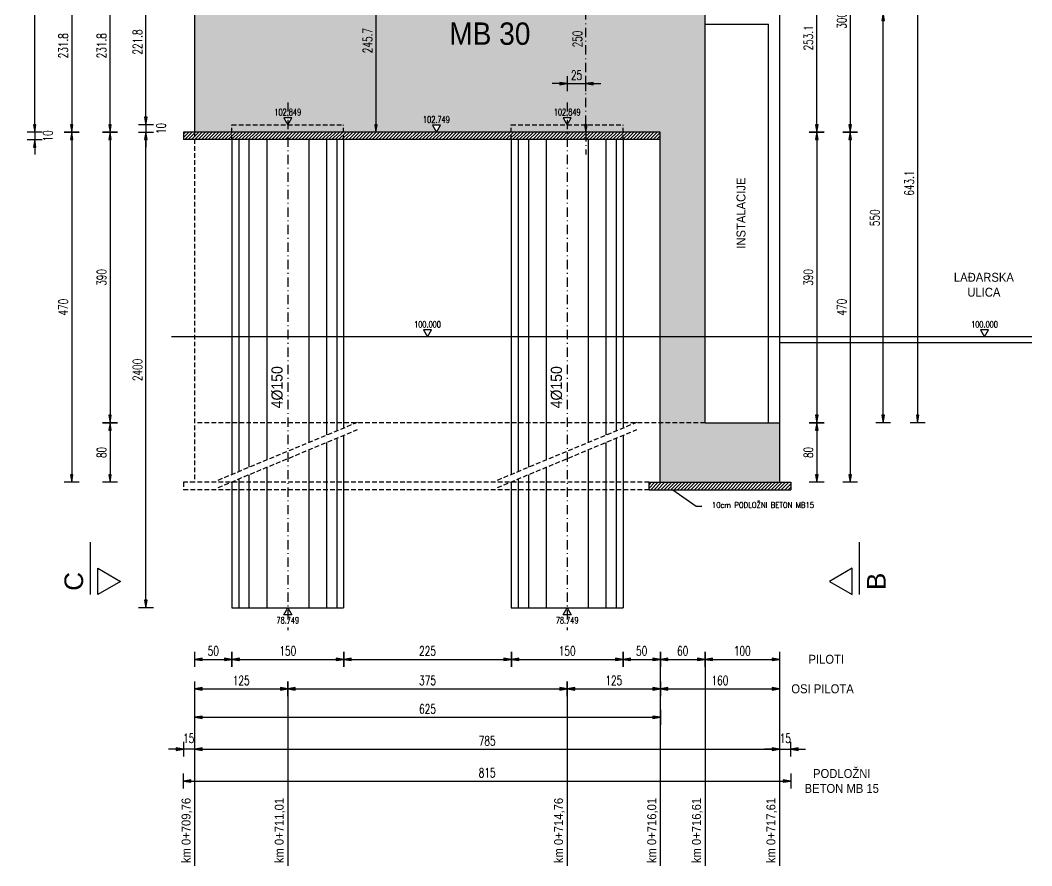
# Model space of a CAD drawing. Extents: x 4294 to 9958, y 64482 to 68154.
# Drawn here: x 6588 to 7946, y 66042 to 67177 of the extents above; entities that cross this region are included whole.
import ezdxf
from ezdxf.enums import TextEntityAlignment as Align

# ---------------------------------------------------------------- set-up
doc = ezdxf.new("R2010")
doc.units = 0
doc.header["$LTSCALE"] = 50
doc.header["$PDMODE"] = 34
doc.header["$PDSIZE"] = 5
for name, pattern in [('CENTER', [0.47, 0.25, -0.1, 0.02, -0.1]), ('HIDDEN', [9.525, 6.35, -3.175]), ('HIDDEN2', [0.1875, 0.125, -0.0625])]:
    doc.linetypes.add(name, pattern=pattern)
doc.layers.get('DEFPOINTS').update_dxf_attribs({"linetype": 'CONTINUOUS'})
for name, color, linetype in [('BETON', 7, 'CONTINUOUS'), ('BETON tan', 40, 'CONTINUOUS'), ('BETON TANKO', 40, 'CONTINUOUS'), ('KOTE', 4, 'CONTINUOUS'), ('NEVIDLJIVO', 9, 'HIDDEN2'), ('OSI', 2, 'CENTER'), ('POM', 9, 'CONTINUOUS'), ('TANKO', 8, 'CONTINUOUS'), ('TEKST', 7, 'CONTINUOUS')]:
    doc.layers.add(name, color=color, linetype=linetype)
doc.styles.add('KOTE', font='romans.shx', dxfattribs={"width": 0.7})
doc.styles.add('NASLOV', font='ARIAL.TTF')
doc.styles.get("Standard").update_dxf_attribs({"font": 'romans.shx', "width": 0.9})
doc.dimstyles.new('M50', dxfattribs={"dimscale": 100, "dimtxt": 0.125, "dimasz": 0.1, "dimexe": 0.4, "dimexo": 2, "dimgap": 0.05, "dimtad": 1, "dimdec": 1, "dimrnd": 0.01, "dimdsep": 46, "dimtxsty": 'KOTE', "dimblk1": 'S', "dimblk2": 'S', "dimsah": 1, "dimcen": 0.4, "dimdle": 0.4, "dimse1": 1, "dimse2": 1, "dimclrd": 8, "dimclre": 251, "dimclrt": 4, "dimadec": 0, "dimazin": 0, "dimtfac": 1, "dimtdec": 1, "dimtmove": 2, "dimatfit": 3, "dimldrblk": 'S', "dimfxl": 0, "dimtvp": 1, "dimtolj": 1, "dimtzin": 4, "dimarcsym": 0})
pattern_1 = [(45, (-186.4158, 100.6452), (-2.24506403, 2.24506403), [])]

# ---------------------------------------------------------------- blocks, each defined once
blk = doc.blocks.new('S')
at = {"layer": 'KOTE', "color": 9}
blk.add_line((0, 1), (0, -1), dxfattribs=at)
blk.add_lwpolyline([(-1, 0.17), (-1, -0.17), (0, 0)], close=True, dxfattribs=at)
at = {"layer": 'KOTE', "color": 9, "linetype": 'ByBlock'}
blk.add_solid([(-1, 0.17), (-1, -0.17), (0, 0)], dxfattribs=at)
blk = doc.blocks.new('*D233')
at = {"layer": 'DEFPOINTS', "color": 0}
for p in [(7447.6, 67027.1), (7607.6, 66557.1), (7702.3, 66557.1)]:
    blk.add_point(p, dxfattribs=at)
at = {"layer": 'POM', "color": 8, "lineweight": -2}
blk.add_line((7702.3, 67017.1), (7702.3, 66567.1), dxfattribs=at)
at = {"layer": 'POM', "color": 8, "lineweight": -2, "xscale": 10, "yscale": 10, "zscale": 10}
for p, rotation in [((7702.3, 67027.1), 90), ((7702.3, 66557.1), 270)]:
    blk.add_blockref('S', p, dxfattribs=dict(at, rotation=rotation))
at = {"layer": 'POM', "color": 4, "insert": (7691.1, 66792.1), "char_height": 12.5, "attachment_point": 5, "rotation": 90, "style": 'KOTE'}
blk.add_mtext('\\A1;470', dxfattribs=at)
blk = doc.blocks.new('*D234')
at = {"layer": 'DEFPOINTS', "color": 0}
for p in [(7607.6, 66637.1), (7607.6, 66557.1), (7657.5, 66557.1)]:
    blk.add_point(p, dxfattribs=at)
at = {"layer": 'POM', "color": 8, "lineweight": -2}
blk.add_line((7657.5, 66627.1), (7657.5, 66567.1), dxfattribs=at)
at = {"layer": 'POM', "color": 8, "lineweight": -2, "xscale": 10, "yscale": 10, "zscale": 10}
for p, rotation in [((7657.5, 66637.1), 90), ((7657.5, 66557.1), 270)]:
    blk.add_blockref('S', p, dxfattribs=dict(at, rotation=rotation))
at = {"layer": 'POM', "color": 4, "insert": (7646.2, 66597.1), "char_height": 12.5, "attachment_point": 5, "rotation": 90, "style": 'KOTE'}
blk.add_mtext('\\A1;80', dxfattribs=at)
blk = doc.blocks.new('*D235')
at = {"layer": 'DEFPOINTS', "color": 0}
for p in [(7447.6, 67027.1), (7607.6, 66637.1), (7657.5, 66637.1)]:
    blk.add_point(p, dxfattribs=at)
at = {"layer": 'POM', "color": 8, "lineweight": -2}
blk.add_line((7657.5, 67017.1), (7657.5, 66647.1), dxfattribs=at)
at = {"layer": 'POM', "color": 8, "lineweight": -2, "xscale": 10, "yscale": 10, "zscale": 10}
for p, rotation in [((7657.5, 67027.1), 90), ((7657.5, 66637.1), 270)]:
    blk.add_blockref('S', p, dxfattribs=dict(at, rotation=rotation))
at = {"layer": 'POM', "color": 4, "insert": (7646.2, 66832.1), "char_height": 12.5, "attachment_point": 5, "rotation": 90, "style": 'KOTE'}
blk.add_mtext('\\A1;390', dxfattribs=at)
blk = doc.blocks.new('*D236')
at = {"layer": 'DEFPOINTS', "color": 0}
for p in [(6822.6, 66557.1), (7607.6, 66557.1), (7607.6, 66198.8)]:
    blk.add_point(p, dxfattribs=at)
at = {"layer": 'POM', "color": 8, "lineweight": -2}
blk.add_line((6832.6, 66198.8), (7597.6, 66198.8), dxfattribs=at)
at = {"layer": 'POM', "color": 8, "lineweight": -2, "xscale": 10, "yscale": 10, "zscale": 10, "rotation": 180}
blk.add_blockref('S', (6822.6, 66198.8), dxfattribs=at)
at = {"layer": 'POM', "color": 8, "lineweight": -2, "xscale": 10, "yscale": 10, "zscale": 10}
blk.add_blockref('S', (7607.6, 66198.8), dxfattribs=at)
at = {"layer": 'POM', "color": 4, "insert": (7215.1, 66210.1), "char_height": 12.5, "attachment_point": 5, "style": 'KOTE'}
blk.add_mtext('\\A1;785', dxfattribs=at)
blk = doc.blocks.new('*D237')
at = {"layer": 'DEFPOINTS', "color": 0}
for p in [(6822.6, 66557.1), (7447.6, 66557.1), (7447.6, 66241.6)]:
    blk.add_point(p, dxfattribs=at)
at = {"layer": 'POM', "color": 8, "lineweight": -2}
blk.add_line((6832.6, 66241.6), (7437.6, 66241.6), dxfattribs=at)
at = {"layer": 'POM', "color": 8, "lineweight": -2, "xscale": 10, "yscale": 10, "zscale": 10, "rotation": 180}
blk.add_blockref('S', (6822.6, 66241.6), dxfattribs=at)
at = {"layer": 'POM', "color": 8, "lineweight": -2, "xscale": 10, "yscale": 10, "zscale": 10}
blk.add_blockref('S', (7447.6, 66241.6), dxfattribs=at)
at = {"layer": 'POM', "color": 4, "insert": (7135.1, 66252.8), "char_height": 12.5, "attachment_point": 5, "style": 'KOTE'}
blk.add_mtext('\\A1;625', dxfattribs=at)
blk = doc.blocks.new('*D230')
at = {"layer": 'DEFPOINTS', "color": 0}
for p in [(7347.6, 67327.1), (7447.6, 67027.1), (7702.3, 67027.1)]:
    blk.add_point(p, dxfattribs=at)
at = {"layer": 'POM', "color": 8, "lineweight": -2}
blk.add_line((7702.3, 67317.1), (7702.3, 67037.1), dxfattribs=at)
at = {"layer": 'POM', "color": 8, "lineweight": -2, "xscale": 10, "yscale": 10, "zscale": 10}
for p, rotation in [((7702.3, 67327.1), 90), ((7702.3, 67027.1), 270)]:
    blk.add_blockref('S', p, dxfattribs=dict(at, rotation=rotation))
at = {"layer": 'POM', "color": 4, "insert": (7691.1, 67177.1), "char_height": 12.5, "attachment_point": 5, "rotation": 90, "style": 'KOTE'}
blk.add_mtext('\\A1;300', dxfattribs=at)
blk = doc.blocks.new('GKOT')
at = {"layer": 'TANKO'}
blk.add_lwpolyline([(0, 0), (0.155, 0.268), (-0.155, 0.268)], close=True, dxfattribs=at)
at = {"layer": 'KOTE', "style": 'KOTE', "width": 0.7}
blk.add_attdef('KOTA', text='', height=0.25, dxfattribs=at).set_placement((0, 0.482), align=Align.MIDDLE)
blk = doc.blocks.new('*D238')
at = {"layer": 'DEFPOINTS', "color": 0}
for p in [(6822.6, 66557.1), (6872.6, 66388.7), (6872.6, 66319.4)]:
    blk.add_point(p, dxfattribs=at)
at = {"layer": 'POM', "color": 8, "lineweight": -2}
blk.add_line((6832.6, 66319.4), (6862.6, 66319.4), dxfattribs=at)
at = {"layer": 'POM', "color": 8, "lineweight": -2, "xscale": 10, "yscale": 10, "zscale": 10, "rotation": 180}
blk.add_blockref('S', (6822.6, 66319.4), dxfattribs=at)
at = {"layer": 'POM', "color": 8, "lineweight": -2, "xscale": 10, "yscale": 10, "zscale": 10}
blk.add_blockref('S', (6872.6, 66319.4), dxfattribs=at)
at = {"layer": 'POM', "color": 4, "insert": (6847.6, 66330.7), "char_height": 12.5, "attachment_point": 5, "style": 'KOTE'}
blk.add_mtext('\\A1;50', dxfattribs=at)
blk = doc.blocks.new('*D239')
at = {"layer": 'DEFPOINTS', "color": 0}
for p in [(6872.6, 66388.7), (7022.6, 66388.7), (7022.6, 66319.4)]:
    blk.add_point(p, dxfattribs=at)
at = {"layer": 'POM', "color": 8, "lineweight": -2}
blk.add_line((6882.6, 66319.4), (7012.6, 66319.4), dxfattribs=at)
at = {"layer": 'POM', "color": 8, "lineweight": -2, "xscale": 10, "yscale": 10, "zscale": 10, "rotation": 180}
blk.add_blockref('S', (6872.6, 66319.4), dxfattribs=at)
at = {"layer": 'POM', "color": 8, "lineweight": -2, "xscale": 10, "yscale": 10, "zscale": 10}
blk.add_blockref('S', (7022.6, 66319.4), dxfattribs=at)
at = {"layer": 'POM', "color": 4, "insert": (6947.6, 66330.7), "char_height": 12.5, "attachment_point": 5, "style": 'KOTE'}
blk.add_mtext('\\A1;150', dxfattribs=at)
blk = doc.blocks.new('*D240')
at = {"layer": 'DEFPOINTS', "color": 0}
for p in [(7022.6, 66388.7), (7247.6, 66388.7), (7247.6, 66319.4)]:
    blk.add_point(p, dxfattribs=at)
at = {"layer": 'POM', "color": 8, "lineweight": -2}
blk.add_line((7032.6, 66319.4), (7237.6, 66319.4), dxfattribs=at)
at = {"layer": 'POM', "color": 8, "lineweight": -2, "xscale": 10, "yscale": 10, "zscale": 10, "rotation": 180}
blk.add_blockref('S', (7022.6, 66319.4), dxfattribs=at)
at = {"layer": 'POM', "color": 8, "lineweight": -2, "xscale": 10, "yscale": 10, "zscale": 10}
blk.add_blockref('S', (7247.6, 66319.4), dxfattribs=at)
at = {"layer": 'POM', "color": 4, "insert": (7135.1, 66330.7), "char_height": 12.5, "attachment_point": 5, "style": 'KOTE'}
blk.add_mtext('\\A1;225', dxfattribs=at)
blk = doc.blocks.new('*D241')
at = {"layer": 'DEFPOINTS', "color": 0}
for p in [(7247.6, 66388.7), (7397.6, 66388.7), (7397.6, 66319.4)]:
    blk.add_point(p, dxfattribs=at)
at = {"layer": 'POM', "color": 8, "lineweight": -2}
blk.add_line((7257.6, 66319.4), (7387.6, 66319.4), dxfattribs=at)
at = {"layer": 'POM', "color": 8, "lineweight": -2, "xscale": 10, "yscale": 10, "zscale": 10, "rotation": 180}
blk.add_blockref('S', (7247.6, 66319.4), dxfattribs=at)
at = {"layer": 'POM', "color": 8, "lineweight": -2, "xscale": 10, "yscale": 10, "zscale": 10}
blk.add_blockref('S', (7397.6, 66319.4), dxfattribs=at)
at = {"layer": 'POM', "color": 4, "insert": (7322.6, 66330.7), "char_height": 12.5, "attachment_point": 5, "style": 'KOTE'}
blk.add_mtext('\\A1;150', dxfattribs=at)
blk = doc.blocks.new('*D242')
at = {"layer": 'DEFPOINTS', "color": 0}
for p in [(7447.6, 66557.1), (7397.6, 66388.7), (7447.6, 66319.4)]:
    blk.add_point(p, dxfattribs=at)
at = {"layer": 'POM', "color": 8, "lineweight": -2}
blk.add_line((7407.6, 66319.4), (7437.6, 66319.4), dxfattribs=at)
at = {"layer": 'POM', "color": 8, "lineweight": -2, "xscale": 10, "yscale": 10, "zscale": 10, "rotation": 180}
blk.add_blockref('S', (7397.6, 66319.4), dxfattribs=at)
at = {"layer": 'POM', "color": 8, "lineweight": -2, "xscale": 10, "yscale": 10, "zscale": 10}
blk.add_blockref('S', (7447.6, 66319.4), dxfattribs=at)
at = {"layer": 'POM', "color": 4, "insert": (7422.6, 66330.7), "char_height": 12.5, "attachment_point": 5, "style": 'KOTE'}
blk.add_mtext('\\A1;50', dxfattribs=at)
blk = doc.blocks.new('*D243')
at = {"layer": 'DEFPOINTS', "color": 0}
for p in [(7507.6, 66637.1), (7447.6, 66557.1), (7507.6, 66319.4)]:
    blk.add_point(p, dxfattribs=at)
at = {"layer": 'POM', "color": 8, "lineweight": -2}
blk.add_line((7457.6, 66319.4), (7497.6, 66319.4), dxfattribs=at)
at = {"layer": 'POM', "color": 8, "lineweight": -2, "xscale": 10, "yscale": 10, "zscale": 10, "rotation": 180}
blk.add_blockref('S', (7447.6, 66319.4), dxfattribs=at)
at = {"layer": 'POM', "color": 8, "lineweight": -2, "xscale": 10, "yscale": 10, "zscale": 10}
blk.add_blockref('S', (7507.6, 66319.4), dxfattribs=at)
at = {"layer": 'POM', "color": 4, "insert": (7477.6, 66330.7), "char_height": 12.5, "attachment_point": 5, "style": 'KOTE'}
blk.add_mtext('\\A1;60', dxfattribs=at)
blk = doc.blocks.new('*D244')
at = {"layer": 'DEFPOINTS', "color": 0}
for p in [(7507.6, 66637.1), (7607.6, 66557.1), (7607.6, 66319.4)]:
    blk.add_point(p, dxfattribs=at)
at = {"layer": 'POM', "color": 8, "lineweight": -2}
blk.add_line((7517.6, 66319.4), (7597.6, 66319.4), dxfattribs=at)
at = {"layer": 'POM', "color": 8, "lineweight": -2, "xscale": 10, "yscale": 10, "zscale": 10, "rotation": 180}
blk.add_blockref('S', (7507.6, 66319.4), dxfattribs=at)
at = {"layer": 'POM', "color": 8, "lineweight": -2, "xscale": 10, "yscale": 10, "zscale": 10}
blk.add_blockref('S', (7607.6, 66319.4), dxfattribs=at)
at = {"layer": 'POM', "color": 4, "insert": (7557.6, 66330.7), "char_height": 12.5, "attachment_point": 5, "style": 'KOTE'}
blk.add_mtext('\\A1;100', dxfattribs=at)
blk = doc.blocks.new('*D245')
at = {"layer": 'DEFPOINTS', "color": 0}
for p in [(6822.6, 66557.1), (6947.6, 66358.7), (6947.6, 66279.8)]:
    blk.add_point(p, dxfattribs=at)
at = {"layer": 'POM', "color": 8, "lineweight": -2}
blk.add_line((6832.6, 66279.8), (6937.6, 66279.8), dxfattribs=at)
at = {"layer": 'POM', "color": 8, "lineweight": -2, "xscale": 10, "yscale": 10, "zscale": 10, "rotation": 180}
blk.add_blockref('S', (6822.6, 66279.8), dxfattribs=at)
at = {"layer": 'POM', "color": 8, "lineweight": -2, "xscale": 10, "yscale": 10, "zscale": 10}
blk.add_blockref('S', (6947.6, 66279.8), dxfattribs=at)
at = {"layer": 'POM', "color": 4, "insert": (6885.1, 66291.1), "char_height": 12.5, "attachment_point": 5, "style": 'KOTE'}
blk.add_mtext('\\A1;125', dxfattribs=at)
blk = doc.blocks.new('*D246')
at = {"layer": 'DEFPOINTS', "color": 0}
for p in [(6947.6, 66358.7), (7322.6, 66358.7), (7322.6, 66279.8)]:
    blk.add_point(p, dxfattribs=at)
at = {"layer": 'POM', "color": 8, "lineweight": -2}
blk.add_line((6957.6, 66279.8), (7312.6, 66279.8), dxfattribs=at)
at = {"layer": 'POM', "color": 8, "lineweight": -2, "xscale": 10, "yscale": 10, "zscale": 10, "rotation": 180}
blk.add_blockref('S', (6947.6, 66279.8), dxfattribs=at)
at = {"layer": 'POM', "color": 8, "lineweight": -2, "xscale": 10, "yscale": 10, "zscale": 10}
blk.add_blockref('S', (7322.6, 66279.8), dxfattribs=at)
at = {"layer": 'POM', "color": 4, "insert": (7135.1, 66291.1), "char_height": 12.5, "attachment_point": 5, "style": 'KOTE'}
blk.add_mtext('\\A1;375', dxfattribs=at)
blk = doc.blocks.new('*D247')
at = {"layer": 'DEFPOINTS', "color": 0}
for p in [(7447.6, 66557.1), (7322.6, 66358.7), (7447.6, 66279.8)]:
    blk.add_point(p, dxfattribs=at)
at = {"layer": 'POM', "color": 8, "lineweight": -2}
blk.add_line((7332.6, 66279.8), (7437.6, 66279.8), dxfattribs=at)
at = {"layer": 'POM', "color": 8, "lineweight": -2, "xscale": 10, "yscale": 10, "zscale": 10, "rotation": 180}
blk.add_blockref('S', (7322.6, 66279.8), dxfattribs=at)
at = {"layer": 'POM', "color": 8, "lineweight": -2, "xscale": 10, "yscale": 10, "zscale": 10}
blk.add_blockref('S', (7447.6, 66279.8), dxfattribs=at)
at = {"layer": 'POM', "color": 4, "insert": (7385.1, 66291.1), "char_height": 12.5, "attachment_point": 5, "style": 'KOTE'}
blk.add_mtext('\\A1;125', dxfattribs=at)
blk = doc.blocks.new('*D248')
at = {"layer": 'DEFPOINTS', "color": 0}
for p in [(7447.6, 66557.1), (7607.6, 66557.1), (7607.6, 66279.8)]:
    blk.add_point(p, dxfattribs=at)
at = {"layer": 'POM', "color": 8, "lineweight": -2}
blk.add_line((7457.6, 66279.8), (7597.6, 66279.8), dxfattribs=at)
at = {"layer": 'POM', "color": 8, "lineweight": -2, "xscale": 10, "yscale": 10, "zscale": 10, "rotation": 180}
blk.add_blockref('S', (7447.6, 66279.8), dxfattribs=at)
at = {"layer": 'POM', "color": 8, "lineweight": -2, "xscale": 10, "yscale": 10, "zscale": 10}
blk.add_blockref('S', (7607.6, 66279.8), dxfattribs=at)
at = {"layer": 'POM', "color": 4, "insert": (7527.6, 66291.1), "char_height": 12.5, "attachment_point": 5, "style": 'KOTE'}
blk.add_mtext('\\A1;160', dxfattribs=at)
blk = doc.blocks.new('*D249')
at = {"layer": 'DEFPOINTS', "color": 0}
for p in [(7607.6, 67187.1), (7746.7, 67187.1), (7607.6, 66637.1)]:
    blk.add_point(p, dxfattribs=at)
at = {"layer": 'POM', "color": 8, "lineweight": -2}
blk.add_line((7746.7, 66647.1), (7746.7, 67177.1), dxfattribs=at)
at = {"layer": 'POM', "color": 8, "lineweight": -2, "xscale": 10, "yscale": 10, "zscale": 10}
for p, rotation in [((7746.7, 67187.1), 90), ((7746.7, 66637.1), 270)]:
    blk.add_blockref('S', p, dxfattribs=dict(at, rotation=rotation))
at = {"layer": 'POM', "color": 4, "insert": (7735.5, 66912.1), "char_height": 12.5, "attachment_point": 5, "rotation": 90, "style": 'KOTE'}
blk.add_mtext('\\A1;550', dxfattribs=at)
blk = doc.blocks.new('*D250')
at = {"layer": 'DEFPOINTS', "color": 0}
for p in [(6822.6, 67027.1), (6709, 66637.1), (6822.6, 66637.1)]:
    blk.add_point(p, dxfattribs=at)
at = {"layer": 'POM', "color": 8, "lineweight": -2}
blk.add_line((6709, 67017.1), (6709, 66647.1), dxfattribs=at)
at = {"layer": 'POM', "color": 8, "lineweight": -2, "xscale": 10, "yscale": 10, "zscale": 10}
for p, rotation in [((6709, 67027.1), 90), ((6709, 66637.1), 270)]:
    blk.add_blockref('S', p, dxfattribs=dict(at, rotation=rotation))
at = {"layer": 'POM', "color": 4, "insert": (6697.7, 66832.1), "char_height": 12.5, "attachment_point": 5, "rotation": 90, "style": 'KOTE'}
blk.add_mtext('\\A1;390', dxfattribs=at)
blk = doc.blocks.new('*D251')
at = {"layer": 'DEFPOINTS', "color": 0}
for p in [(6822.6, 66637.1), (6709, 66557.1), (6822.6, 66557.1)]:
    blk.add_point(p, dxfattribs=at)
at = {"layer": 'POM', "color": 8, "lineweight": -2}
blk.add_line((6709, 66627.1), (6709, 66567.1), dxfattribs=at)
at = {"layer": 'POM', "color": 8, "lineweight": -2, "xscale": 10, "yscale": 10, "zscale": 10}
for p, rotation in [((6709, 66637.1), 90), ((6709, 66557.1), 270)]:
    blk.add_blockref('S', p, dxfattribs=dict(at, rotation=rotation))
at = {"layer": 'POM', "color": 4, "insert": (6697.7, 66597.1), "char_height": 12.5, "attachment_point": 5, "rotation": 90, "style": 'KOTE'}
blk.add_mtext('\\A1;80', dxfattribs=at)
blk = doc.blocks.new('*D252')
at = {"layer": 'DEFPOINTS', "color": 0}
for p in [(6822.6, 67027.1), (6657.5, 66557.1), (6822.6, 66557.1)]:
    blk.add_point(p, dxfattribs=at)
at = {"layer": 'POM', "color": 8, "lineweight": -2}
blk.add_line((6657.5, 67017.1), (6657.5, 66567.1), dxfattribs=at)
at = {"layer": 'POM', "color": 8, "lineweight": -2, "xscale": 10, "yscale": 10, "zscale": 10}
for p, rotation in [((6657.5, 67027.1), 90), ((6657.5, 66557.1), 270)]:
    blk.add_blockref('S', p, dxfattribs=dict(at, rotation=rotation))
at = {"layer": 'POM', "color": 4, "insert": (6646.2, 66792.1), "char_height": 12.5, "attachment_point": 5, "rotation": 90, "style": 'KOTE'}
blk.add_mtext('\\A1;470', dxfattribs=at)
blk = doc.blocks.new('*D253')
at = {"layer": 'DEFPOINTS', "color": 0}
for p in [(6757.1, 67027.1), (6822.6, 67027.1), (6872.6, 66388.7)]:
    blk.add_point(p, dxfattribs=at)
at = {"layer": 'POM', "color": 8, "lineweight": -2}
blk.add_line((6757.1, 66398.7), (6757.1, 67017.1), dxfattribs=at)
at = {"layer": 'POM', "color": 8, "lineweight": -2, "xscale": 10, "yscale": 10, "zscale": 10}
for p, rotation in [((6757.1, 67027.1), 90), ((6757.1, 66388.7), 270)]:
    blk.add_blockref('S', p, dxfattribs=dict(at, rotation=rotation))
at = {"layer": 'POM', "color": 4, "insert": (6745.8, 66707.9), "char_height": 12.5, "attachment_point": 5, "rotation": 90, "style": 'KOTE'}
blk.add_mtext('\\A1;{\\fRomanS|b0|i0|c238|p2;2400}', dxfattribs=at)
blk = doc.blocks.new('*D360')
at = {"layer": 'DEFPOINTS', "color": 0}
for p in [(7502.6, 67280.2), (7607.6, 66637.1), (7792.9, 66637.1)]:
    blk.add_point(p, dxfattribs=at)
at = {"layer": 'POM', "color": 8, "lineweight": -2}
blk.add_line((7792.9, 67270.2), (7792.9, 66647.1), dxfattribs=at)
at = {"layer": 'POM', "color": 8, "lineweight": -2, "xscale": 10, "yscale": 10, "zscale": 10}
for p, rotation in [((7792.9, 67280.2), 90), ((7792.9, 66637.1), 270)]:
    blk.add_blockref('S', p, dxfattribs=dict(at, rotation=rotation))
at = {"layer": 'POM', "color": 4, "insert": (7781.6, 66958.6), "char_height": 12.5, "attachment_point": 5, "rotation": 90, "style": 'KOTE'}
blk.add_mtext('\\A1;643.1', dxfattribs=at)
blk = doc.blocks.new('*D361')
at = {"layer": 'DEFPOINTS', "color": 0}
for p in [(7502.6, 67280.2), (7657.5, 67280.2), (7447.6, 67027.1)]:
    blk.add_point(p, dxfattribs=at)
at = {"layer": 'POM', "color": 8, "lineweight": -2}
blk.add_line((7657.5, 67037.1), (7657.5, 67270.2), dxfattribs=at)
at = {"layer": 'POM', "color": 8, "lineweight": -2, "xscale": 10, "yscale": 10, "zscale": 10}
for p, rotation in [((7657.5, 67280.2), 90), ((7657.5, 67027.1), 270)]:
    blk.add_blockref('S', p, dxfattribs=dict(at, rotation=rotation))
at = {"layer": 'POM', "color": 4, "insert": (7646.2, 67153.6), "char_height": 12.5, "attachment_point": 5, "rotation": 90, "style": 'KOTE'}
blk.add_mtext('\\A1;253.1', dxfattribs=at)
blk = doc.blocks.new('*D417')
at = {"layer": 'BETON tan', "color": 8, "lineweight": -2}
for p, q in [((7597.6, 66198.8), (7587.6, 66198.8)), ((7607.6, 66198.8), (7622.6, 66198.8)), ((7632.6, 66198.8), (7642.6, 66198.8))]:
    blk.add_line(p, q, dxfattribs=at)
at = {"layer": 'DEFPOINTS', "color": 0}
for p in [(7607.6, 66557.1), (7622.6, 66547.1), (7622.6, 66198.8)]:
    blk.add_point(p, dxfattribs=at)
at = {"layer": 'BETON tan', "color": 8, "lineweight": -2, "xscale": 10, "yscale": 10, "zscale": 10}
blk.add_blockref('S', (7607.6, 66198.8), dxfattribs=at)
at = {"layer": 'BETON tan', "color": 8, "lineweight": -2, "xscale": 10, "yscale": 10, "zscale": 10, "rotation": 180}
blk.add_blockref('S', (7622.6, 66198.8), dxfattribs=at)
at = {"layer": 'BETON tan', "color": 4, "insert": (7615.4, 66213.5), "char_height": 12.5, "attachment_point": 5, "style": 'KOTE'}
blk.add_mtext('\\A1;15', dxfattribs=at)
blk = doc.blocks.new('*D418')
at = {"layer": 'BETON tan', "color": 8, "lineweight": -2}
for p, q in [((6797.6, 66198.8), (6787.6, 66198.8)), ((6822.6, 66198.8), (6807.6, 66198.8)), ((6832.6, 66198.8), (6842.6, 66198.8))]:
    blk.add_line(p, q, dxfattribs=at)
at = {"layer": 'DEFPOINTS', "color": 0}
for p in [(6822.6, 66557.1), (6807.6, 66547.1), (6807.6, 66198.8)]:
    blk.add_point(p, dxfattribs=at)
at = {"layer": 'BETON tan', "color": 8, "lineweight": -2, "xscale": 10, "yscale": 10, "zscale": 10}
blk.add_blockref('S', (6807.6, 66198.8), dxfattribs=at)
at = {"layer": 'BETON tan', "color": 8, "lineweight": -2, "xscale": 10, "yscale": 10, "zscale": 10, "rotation": 180}
blk.add_blockref('S', (6822.6, 66198.8), dxfattribs=at)
at = {"layer": 'BETON tan', "color": 4, "insert": (6814.7, 66213.5), "char_height": 12.5, "attachment_point": 5, "style": 'KOTE'}
blk.add_mtext('\\A1;15', dxfattribs=at)
blk = doc.blocks.new('*D419')
at = {"layer": 'DEFPOINTS', "color": 0}
for p in [(6807.6, 66547.1), (7622.6, 66547.1), (7622.6, 66156.1)]:
    blk.add_point(p, dxfattribs=at)
at = {"layer": 'POM', "color": 8, "lineweight": -2}
blk.add_line((6817.6, 66156.1), (7612.6, 66156.1), dxfattribs=at)
at = {"layer": 'POM', "color": 8, "lineweight": -2, "xscale": 10, "yscale": 10, "zscale": 10, "rotation": 180}
blk.add_blockref('S', (6807.6, 66156.1), dxfattribs=at)
at = {"layer": 'POM', "color": 8, "lineweight": -2, "xscale": 10, "yscale": 10, "zscale": 10}
blk.add_blockref('S', (7622.6, 66156.1), dxfattribs=at)
at = {"layer": 'POM', "color": 4, "insert": (7215.1, 66167.3), "char_height": 12.5, "attachment_point": 5, "style": 'KOTE'}
blk.add_mtext('\\A1;815', dxfattribs=at)
blk = doc.blocks.new('*D434')
at = {"layer": 'DEFPOINTS', "color": 0}
for p in [(6757.1, 67258.8), (6822.6, 67258.8), (6872.6, 67037.1)]:
    blk.add_point(p, dxfattribs=at)
at = {"layer": 'POM', "color": 8, "lineweight": -2}
blk.add_line((6757.1, 67047.1), (6757.1, 67248.8), dxfattribs=at)
at = {"layer": 'POM', "color": 8, "lineweight": -2, "xscale": 10, "yscale": 10, "zscale": 10}
for p, rotation in [((6757.1, 67258.8), 90), ((6757.1, 67037.1), 270)]:
    blk.add_blockref('S', p, dxfattribs=dict(at, rotation=rotation))
at = {"layer": 'POM', "color": 4, "insert": (6745.9, 67148), "char_height": 12.5, "attachment_point": 5, "rotation": 90, "style": 'KOTE'}
blk.add_mtext('\\A1;221.8', dxfattribs=at)
blk = doc.blocks.new('*D444')
at = {"layer": 'DEFPOINTS', "color": 0}
for p in [(6709, 67258.8), (6822.6, 67258.8), (6822.6, 67027.1)]:
    blk.add_point(p, dxfattribs=at)
at = {"layer": 'POM', "color": 8, "lineweight": -2}
blk.add_line((6709, 67037.1), (6709, 67248.8), dxfattribs=at)
at = {"layer": 'POM', "color": 8, "lineweight": -2, "xscale": 10, "yscale": 10, "zscale": 10}
for p, rotation in [((6709, 67258.8), 90), ((6709, 67027.1), 270)]:
    blk.add_blockref('S', p, dxfattribs=dict(at, rotation=rotation))
at = {"layer": 'POM', "color": 4, "insert": (6697.7, 67143), "char_height": 12.5, "attachment_point": 5, "rotation": 90, "style": 'KOTE'}
blk.add_mtext('\\A1;231.8', dxfattribs=at)
blk = doc.blocks.new('*D448')
at = {"layer": 'DEFPOINTS', "color": 0}
for p in [(6872.6, 67037.1), (6757.1, 67027.1), (6822.6, 67027.1)]:
    blk.add_point(p, dxfattribs=at)
at = {"layer": 'POM', "color": 8, "lineweight": -2}
for p, q in [((6757.1, 67047.1), (6757.1, 67057.1)), ((6757.1, 67037.1), (6757.1, 67027.1)), ((6757.1, 67017.1), (6757.1, 67007.1))]:
    blk.add_line(p, q, dxfattribs=at)
at = {"layer": 'POM', "color": 8, "lineweight": -2, "xscale": 10, "yscale": 10, "zscale": 10}
for p, rotation in [((6757.1, 67037.1), 270), ((6757.1, 67027.1), 90)]:
    blk.add_blockref('S', p, dxfattribs=dict(at, rotation=rotation))
at = {"layer": 'POM', "color": 4, "insert": (6777.4, 67032), "char_height": 12.5, "attachment_point": 5, "rotation": 90, "style": 'KOTE'}
blk.add_mtext('\\A1;10', dxfattribs=at)
blk = doc.blocks.new('*D450')
at = {"layer": 'DEFPOINTS', "color": 0}
for p in [(6822.6, 67258.8), (6657.5, 67027.1), (6822.6, 67027.1)]:
    blk.add_point(p, dxfattribs=at)
at = {"layer": 'POM', "color": 8, "lineweight": -2}
blk.add_line((6657.5, 67248.8), (6657.5, 67037.1), dxfattribs=at)
at = {"layer": 'POM', "color": 8, "lineweight": -2, "xscale": 10, "yscale": 10, "zscale": 10}
for p, rotation in [((6657.5, 67258.8), 90), ((6657.5, 67027.1), 270)]:
    blk.add_blockref('S', p, dxfattribs=dict(at, rotation=rotation))
at = {"layer": 'POM', "color": 4, "insert": (6646.2, 67143), "char_height": 12.5, "attachment_point": 5, "rotation": 90, "style": 'KOTE'}
blk.add_mtext('\\A1;231.8', dxfattribs=at)
blk = doc.blocks.new('*D451')
at = {"layer": 'DEFPOINTS', "color": 0}
for p in [(6607.9, 67601), (6822.6, 67601), (6822.6, 67027.1)]:
    blk.add_point(p, dxfattribs=at)
at = {"layer": 'POM', "color": 8, "lineweight": -2}
blk.add_line((6607.9, 67037.1), (6607.9, 67591), dxfattribs=at)
at = {"layer": 'POM', "color": 8, "lineweight": -2, "xscale": 10, "yscale": 10, "zscale": 10}
for p, rotation in [((6607.9, 67601), 90), ((6607.9, 67027.1), 270)]:
    blk.add_blockref('S', p, dxfattribs=dict(at, rotation=rotation))
at = {"layer": 'POM', "color": 4, "insert": (6596.7, 67314), "char_height": 12.5, "attachment_point": 5, "rotation": 90, "style": 'KOTE'}
blk.add_mtext('\\A1;574', dxfattribs=at)
blk = doc.blocks.new('*D452')
at = {"layer": 'DEFPOINTS', "color": 0}
for p in [(7347.6, 67277.1), (7347.6, 67277.1), (7347.6, 67027.1)]:
    blk.add_point(p, dxfattribs=at)
at = {"layer": 'OSI', "color": 8, "lineweight": -2}
blk.add_line((7347.6, 67037.1), (7347.6, 67267.1), dxfattribs=at)
at = {"layer": 'OSI', "color": 8, "lineweight": -2, "xscale": 10, "yscale": 10, "zscale": 10}
for p, rotation in [((7347.6, 67277.1), 90), ((7347.6, 67027.1), 270)]:
    blk.add_blockref('S', p, dxfattribs=dict(at, rotation=rotation))
at = {"layer": 'OSI', "color": 4, "insert": (7336.3, 67152.1), "char_height": 12.5, "attachment_point": 5, "rotation": 90, "style": 'KOTE'}
blk.add_mtext('\\A1;250', dxfattribs=at)
blk = doc.blocks.new('*D455')
at = {"layer": 'DEFPOINTS', "color": 0}
for p in [(7202.6, 67272.7), (7065.9, 67027.1), (7190.5, 67027.1)]:
    blk.add_point(p, dxfattribs=at)
at = {"layer": 'POM', "color": 8, "lineweight": -2}
blk.add_line((7065.9, 67262.7), (7065.9, 67037.1), dxfattribs=at)
at = {"layer": 'POM', "color": 8, "lineweight": -2, "xscale": 10, "yscale": 10, "zscale": 10}
for p, rotation in [((7065.9, 67272.7), 90), ((7065.9, 67027.1), 270)]:
    blk.add_blockref('S', p, dxfattribs=dict(at, rotation=rotation))
at = {"layer": 'POM', "color": 4, "insert": (7054.7, 67149.9), "char_height": 12.5, "attachment_point": 5, "rotation": 90, "style": 'KOTE'}
blk.add_mtext('\\A1;245.7', dxfattribs=at)
blk = doc.blocks.new('*D578')
at = {"layer": 'BETON tan', "color": 8, "lineweight": -2}
for p, q in [((6607.9, 67037.1), (6607.9, 67047.1)), ((6607.9, 67027.1), (6607.9, 67017.1)), ((6607.9, 67007.1), (6607.9, 66997.1))]:
    blk.add_line(p, q, dxfattribs=at)
at = {"layer": 'DEFPOINTS', "color": 0}
for p in [(6607.9, 67017.1), (6807.6, 67027.1), (6807.6, 67017.1)]:
    blk.add_point(p, dxfattribs=at)
at = {"layer": 'BETON tan', "color": 8, "lineweight": -2, "xscale": 10, "yscale": 10, "zscale": 10}
for p, rotation in [((6607.9, 67027.1), 270), ((6607.9, 67017.1), 90)]:
    blk.add_blockref('S', p, dxfattribs=dict(at, rotation=rotation))
at = {"layer": 'BETON tan', "color": 4, "insert": (6625.5, 67022.1), "char_height": 12.5, "attachment_point": 5, "rotation": 90, "style": 'KOTE'}
blk.add_mtext('\\A1;10', dxfattribs=at)
blk = doc.blocks.new('*D644')
at = {"layer": 'DEFPOINTS', "color": 0}
for p in [(7347.6, 67092.2), (7322.6, 67067.1), (7347.6, 67067.1)]:
    blk.add_point(p, dxfattribs=at)
at = {"layer": 'POM', "color": 8, "lineweight": -2}
for p, q in [((7312.6, 67092.2), (7302.6, 67092.2)), ((7322.6, 67092.2), (7347.6, 67092.2)), ((7357.6, 67092.2), (7367.6, 67092.2))]:
    blk.add_line(p, q, dxfattribs=at)
at = {"layer": 'POM', "color": 8, "lineweight": -2, "xscale": 10, "yscale": 10, "zscale": 10}
blk.add_blockref('S', (7322.6, 67092.2), dxfattribs=at)
at = {"layer": 'POM', "color": 8, "lineweight": -2, "xscale": 10, "yscale": 10, "zscale": 10, "rotation": 180}
blk.add_blockref('S', (7347.6, 67092.2), dxfattribs=at)
at = {"layer": 'POM', "color": 4, "insert": (7335.1, 67103.5), "char_height": 12.5, "attachment_point": 5, "style": 'KOTE'}
blk.add_mtext('\\A1;25', dxfattribs=at)
blk = doc.blocks.new('dKOT')
at = {"layer": 'TANKO'}
blk.add_lwpolyline([(0, 0), (0.155, -0.268), (-0.155, -0.268)], close=True, dxfattribs=at)
at = {"layer": 'KOTE', "style": 'KOTE', "width": 0.7}
blk.add_attdef('KOTA', text='', height=0.25, dxfattribs=at).set_placement((0, -0.482), align=Align.MIDDLE)

msp = doc.modelspace()

# ---------------------------------------------------------------- hatches: boundary and pattern name
at = {"layer": 'BETON tan'}
h = msp.add_hatch(dxfattribs=at)
h.set_pattern_fill('DOTS', color=256, style=0)
h.paths.add_polyline_path([(7123.83, 67269.86), (7124.58, 67027.07), (7304.19, 67027.07), (7262.55, 67275.37)])
edge = h.paths.add_edge_path(flags=16)
edge.add_line((7147.03, 67027.07), (7152.44, 67036.45))
edge.add_line((7152.44, 67036.45), (7141.62, 67036.45))
h.paths.add_polyline_path([(7127.34, 67037.38), (7166.72, 67037.38), (7166.72, 67050.5), (7127.34, 67050.5)], flags=24)
edge = h.paths.add_edge_path(flags=17)
edge.add_line((7267.62, 67270.31), (7273.04, 67260.93))
edge.add_line((7273.04, 67260.93), (7262.21, 67260.93))
h.paths.add_polyline_path([(7233.73, 67246.88), (7273.39, 67246.88), (7273.39, 67260.01), (7233.73, 67260.01)], flags=24)
h.paths.add_polyline_path([(7159.03, 67181.92), (7278.44, 67181.92), (7278.44, 67136.27), (7159.03, 67136.27)], flags=24)
h = msp.add_hatch(dxfattribs=at)
h.set_pattern_fill('DOTS', color=256, style=0)
edge = h.paths.add_edge_path()
edge.add_line((7267.62, 67270.31), (7273.04, 67260.93))
edge.add_line((7273.04, 67260.93), (7262.21, 67260.93))
h.paths.add_polyline_path([(7233.73, 67246.88), (7273.39, 67246.88), (7273.39, 67260.01), (7233.73, 67260.01)], flags=9)
edge = h.paths.add_edge_path()
edge.add_arc((7267.55, 67275.37), 5, 180, 362.29153)
edge.add_line((7272.55, 67275.57), (7304.19, 67027.07))
edge.add_line((7304.19, 67027.07), (7262.55, 67275.37))
h = msp.add_hatch(dxfattribs=at)
h.set_pattern_fill('DOTS', color=256, style=0)
h.paths.add_polyline_path([(7272.55, 67275.57), (7304.19, 67027.07), (7507.55, 67027.07), (7507.55, 67275.27), (7502.55, 67280.17)])
edge = h.paths.add_edge_path(flags=16)
edge.add_line((7347.55, 67277.07), (7352.97, 67267.7))
edge.add_line((7352.97, 67267.7), (7342.14, 67267.7))
h.paths.add_polyline_path([(7327.87, 67253.64), (7367.24, 67253.64), (7367.24, 67266.77), (7327.87, 67266.77)], flags=24)
edge = h.paths.add_edge_path(flags=16)
edge.add_line((7472.55, 67228.87), (7477.97, 67238.25))
edge.add_line((7477.97, 67238.25), (7467.14, 67238.25))
h.paths.add_polyline_path([(7452.72, 67239.18), (7492.39, 67239.18), (7492.39, 67252.3), (7452.72, 67252.3)], flags=24)
edge = h.paths.add_edge_path(flags=16)
edge.add_line((7322.55, 67037.07), (7327.97, 67046.45))
edge.add_line((7327.97, 67046.45), (7317.14, 67046.45))
h.paths.add_polyline_path([(7302.87, 67047.38), (7342.24, 67047.38), (7342.24, 67060.5), (7302.87, 67060.5)], flags=24)
h.paths.add_polyline_path([(7384.58, 67243.66), (7384.58, 67264.08), (7403.33, 67264.08), (7403.33, 67243.66)], flags=24)
h.paths.add_polyline_path([(7462.34, 67210.45), (7482.76, 67210.45), (7482.76, 67191.7), (7462.34, 67191.7)], flags=24)
h.paths.add_polyline_path([(7324.84, 67112.85), (7345.26, 67112.85), (7345.26, 67094.1), (7324.84, 67094.1)], flags=24)
h.paths.add_polyline_path([(7326.93, 67137.7), (7326.93, 67166.45), (7345.68, 67166.45), (7345.68, 67137.7)], flags=24)
h = msp.add_hatch(dxfattribs=at)
h.set_pattern_fill('DOTS', color=256, style=0)
h.paths.add_polyline_path([(6976.41, 67027.07), (6822.55, 67027.07), (6822.55, 67258.84), (6996.63, 67265.21)])
edge = h.paths.add_edge_path(flags=16)
edge.add_line((6947.55, 67037.07), (6952.97, 67046.45))
edge.add_line((6952.97, 67046.45), (6942.14, 67046.45))
h.paths.add_polyline_path([(6927.87, 67047.38), (6967.24, 67047.38), (6967.24, 67060.5), (6927.87, 67060.5)], flags=24)
h = msp.add_hatch(dxfattribs=at)
h.set_pattern_fill('DOTS', color=256, style=0)
h.paths.add_polyline_path([(6976.41, 67027.07), (7124.58, 67027.07), (7123.83, 67269.86), (6996.63, 67265.21)])
h.paths.add_polyline_path([(7045.3, 67129.28), (7045.3, 67170.53), (7064.05, 67170.53), (7064.05, 67129.28)], flags=24)
h = msp.add_hatch(dxfattribs=at)
h.set_pattern_fill('DOTS', color=256, style=0)
h.paths.add_polyline_path([(7447.55, 66637.07), (7507.55, 66637.07), (7507.55, 67027.07), (7447.55, 67027.07)])
h = msp.add_hatch(dxfattribs=at)
h.set_pattern_fill('DOTS', color=256, style=0)
h.paths.add_polyline_path([(7607.55, 66557.07), (7447.55, 66557.07), (7447.55, 66637.07), (7607.55, 66637.07)])
at = {"layer": 'POM'}
h = msp.add_hatch(dxfattribs=at)
h.set_pattern_fill('ANSI31', color=256, style=0)
h.set_pattern_definition(pattern_1)
h.paths.add_polyline_path([(7447.55, 67027.07), (6822.55, 67027.07), (6807.55, 67027.07), (6807.55, 67017.07), (7447.55, 67017.07)])
h = msp.add_hatch(dxfattribs=at)
h.set_pattern_fill('ANSI31', color=256, style=0)
h.set_pattern_definition(pattern_1)
h.paths.add_polyline_path([(7622.55, 66557.07), (7622.55, 66547.07), (7432.55, 66547.07), (7432.55, 66557.07), (7447.55, 66557.07), (7607.55, 66557.07)])
h.paths.add_polyline_path([(7513.8, 66300.44), (7541.3, 66300.44), (7541.3, 66281.69), (7513.8, 66281.69)], flags=9)
h.paths.add_polyline_path([(7371.3, 66300.44), (7398.8, 66300.44), (7398.8, 66281.69), (7371.3, 66281.69)], flags=9)
h.paths.add_polyline_path([(7412.34, 66340.03), (7432.76, 66340.03), (7432.76, 66321.28), (7412.34, 66321.28)], flags=9)
h.paths.add_polyline_path([(7120.89, 66262.21), (7149.22, 66262.21), (7149.22, 66243.46), (7120.89, 66243.46)], flags=9)
h.paths.add_polyline_path([(7200.68, 66219.46), (7229.43, 66219.46), (7229.43, 66200.71), (7200.68, 66200.71)], flags=9)

# ---------------------------------------------------------------- linework, layer by layer
at = {"layer": 'BETON'}
for p, q in [((7507.55, 66637.07), (7507.55, 67275.27)), ((6822.55, 67258.84), (6822.55, 67027.07)), ((7447.55, 67027.07), (6822.55, 67027.07)), ((7447.55, 66557.07), (7447.55, 67027.07)), ((7946.1, 66752.2), (6791.69, 66752.2)), ((7507.55, 66637.07), (7607.55, 66637.07)), ((7607.55, 66637.07), (7607.55, 66557.07)), ((7447.55, 66557.07), (7607.55, 66557.07))]:
    msp.add_line(p, q, dxfattribs=at)
at = {"layer": 'BETON TANKO'}
for p, q in [((7607.55, 67187.07), (7607.55, 66637.07)), ((7507.55, 67172.07), (7592.55, 67172.07)), ((7592.55, 66637.07), (7592.55, 67172.07)), ((6872.55, 67017.07), (6872.55, 66754.2)), ((7022.55, 67017.07), (7022.55, 66754.2)), ((7247.55, 67017.07), (7247.55, 66754.2)), ((7397.55, 67017.07), (7397.55, 66754.2)), ((6872.55, 66754.2), (6872.55, 66567.77)), ((7022.55, 66754.2), (7022.55, 66630.08)), ((7247.55, 66754.2), (7247.55, 66567.77)), ((7397.55, 66754.2), (7397.55, 66630.08)), ((7946.1, 66744.2), (7607.55, 66744.2)), ((7022.55, 66620.08), (7022.55, 66388.71)), ((7397.55, 66620.08), (7397.55, 66388.71)), ((6872.55, 66557.77), (6872.55, 66388.71)), ((7247.55, 66557.77), (7247.55, 66388.71)), ((6872.55, 66388.71), (7022.55, 66388.71)), ((7247.55, 66388.71), (7397.55, 66388.71))]:
    msp.add_line(p, q, dxfattribs=at)
at = {"layer": 'NEVIDLJIVO'}
for p, q in [((6872.55, 67017.07), (6872.55, 67037.07)), ((6872.55, 67037.07), (7022.55, 67037.07)), ((7022.55, 67017.07), (7022.55, 67037.07)), ((7247.55, 67017.07), (7247.55, 67037.07)), ((7247.55, 67037.07), (7397.55, 67037.07)), ((7397.55, 67017.07), (7397.55, 67037.07)), ((6822.55, 67027.07), (6822.55, 66557.07)), ((7507.55, 66637.07), (6822.55, 66637.07)), ((6854.08, 66560.1), (7041.02, 66637.76)), ((7229.08, 66560.1), (7416.02, 66637.76)), ((6854.08, 66550.1), (7041.02, 66627.76)), ((7229.08, 66550.1), (7416.02, 66627.76)), ((6822.55, 66557.07), (6807.55, 66557.07)), ((6807.55, 66557.07), (6807.55, 66547.07)), ((7432.55, 66557.07), (6822.55, 66557.07)), ((7432.55, 66547.07), (6807.55, 66547.07))]:
    msp.add_line(p, q, dxfattribs=at)
at = {"layer": 'OSI'}
for p, q in [((6947.55, 67067.07), (6947.55, 66358.71)), ((7322.55, 67067.07), (7322.55, 66358.71)), ((7347.55, 67027.07), (7347.55, 66997.07))]:
    msp.add_line(p, q, dxfattribs=at)
at = {"layer": 'POM'}
for p, q in [((6822.55, 67027.07), (6807.55, 67027.07)), ((6807.55, 67027.07), (6807.55, 67017.07)), ((7447.55, 67017.07), (6807.55, 67017.07)), ((6881.94, 67017.07), (6881.94, 66571.67)), ((6895.49, 67017.07), (6895.49, 66577.3)), ((6919.47, 67017.07), (6919.47, 66587.26)), ((6975.64, 67017.07), (6975.64, 66610.6)), ((6999.62, 67017.07), (6999.62, 66620.56)), ((7013.17, 67017.07), (7013.17, 66626.19)), ((7256.94, 67017.07), (7256.94, 66571.67)), ((7270.49, 67017.07), (7270.49, 66577.3)), ((7294.47, 67017.07), (7294.47, 66587.26)), ((7350.64, 67017.07), (7350.64, 66610.6)), ((7374.62, 67017.07), (7374.62, 66620.56)), ((7388.17, 67017.07), (7388.17, 66626.19)), ((7447.55, 67017.07), (7447.55, 67027.07)), ((6999.62, 66610.56), (6999.62, 66388.71)), ((7013.17, 66616.19), (7013.17, 66388.71)), ((7374.62, 66610.56), (7374.62, 66388.71)), ((7388.17, 66616.19), (7388.17, 66388.71)), ((6975.64, 66600.6), (6975.64, 66388.71)), ((7350.64, 66600.6), (7350.64, 66388.71)), ((6895.49, 66567.3), (6895.49, 66388.71)), ((6919.47, 66577.26), (6919.47, 66388.71)), ((7270.49, 66567.3), (7270.49, 66388.71)), ((7294.47, 66577.26), (7294.47, 66388.71)), ((6881.94, 66561.67), (6881.94, 66388.71)), ((7256.94, 66561.67), (7256.94, 66388.71)), ((7432.55, 66547.07), (7432.55, 66557.07)), ((7432.55, 66557.07), (7447.55, 66557.07)), ((7607.55, 66557.07), (7622.55, 66557.07)), ((7622.55, 66557.07), (7622.55, 66547.07)), ((7432.55, 66547.07), (7622.55, 66547.07)), ((7464.44, 66547.07), (7495.51, 66524.92)), ((7464.44, 66547.07), (7495.51, 66524.92)), ((7495.51, 66524.92), (7503.09, 66524.92)), ((7495.51, 66524.92), (7503.09, 66524.92)), ((7447.55, 66309.41), (7447.55, 66042.34)), ((7507.55, 66309.41), (7507.55, 66042.34)), ((7607.55, 66309.41), (7607.55, 66042.34)), ((6822.55, 66269.82), (6822.55, 66042.34)), ((6947.55, 66269.82), (6947.55, 66042.34)), ((7322.55, 66269.82), (7322.55, 66042.34))]:
    msp.add_line(p, q, dxfattribs=at)
at = {"layer": 'TEKST', "linetype": 'HIDDEN'}
for p, q in [((6682.79, 66406.59), (6682.79, 66476.59)), ((7714.94, 66406.59), (7714.94, 66476.59))]:
    msp.add_line(p, q, dxfattribs=at)
at = {"layer": 'TEKST'}
for points in [[(6692.79, 66406.59), (6692.79, 66441.59), (6723.11, 66424.09)], [(7704.94, 66406.59), (7704.94, 66441.59), (7674.63, 66424.09)]]:
    msp.add_lwpolyline(points, close=True, dxfattribs=at)

# ---------------------------------------------------------------- block references
at = {"layer": 'POM', "xscale": 35, "yscale": 35, "zscale": 35}
for name, p, values in [('GKOT', (6947.55, 67037.07), {'KOTA': '102.849'}), ('GKOT', (7322.55, 67037.07), {'KOTA': '102.849'}), ('GKOT', (7147.03, 67027.07), {'KOTA': '102.749'}), ('GKOT', (7135.05, 66752.2), {'KOTA': '100.000'}), ('GKOT', (7882.66, 66752.2), {'KOTA': '100.000'}), ('dKOT', (6947.55, 66388.71), {'KOTA': '78.749'}), ('dKOT', (7322.55, 66388.71), {'KOTA': '78.749'})]:
    msp.add_blockref(name, p, dxfattribs=at).add_auto_attribs(values)

# ---------------------------------------------------------------- texts
at = {"layer": 'TEKST', "style": 'NASLOV'}
for s, p in [('C', (6660.29, 66424.09)), ('B', (7737.44, 66424.09))]:
    msp.add_text(s, height=25, rotation=90, dxfattribs=at).set_placement(p, align=Align.MIDDLE)
at = {"layer": 'TEKST', "attachment_point": 5}
for s, insert, char_height in [('{\\fArial|b0|i0|c238|p34;MB 30}', (7218.74, 67159.09), 30), ('{\\fArial|b0|i0|c238|p34;LAĐARSKA\\PULICA}', (7881.82, 66822.14), 12), ('{\\fArial|b0|i0|c238|p34;PILOTI}', (7670.29, 66319.41), 12), ('{\\fArial|b0|i0|c238|p34;OSI PILOTA}', (7665.29, 66279.82), 12), ('{\\fArial|b0|i0|c238|p34;PODLOŽNI\\PBETON MB 15}', (7691.08, 66156.09), 12)]:
    msp.add_mtext(s, dxfattribs=dict(at, insert=insert, char_height=char_height))
for s, insert, char_height, rotation in [('{\\fArial|b0|i0|c238|p34;INSTALACIJE}', (7555.9, 66918.33), 12, 90), ('{\\fArial|b0|i0|c238|p34;4%%c150}', (6933.37, 66684.62), 15, 90), ('{\\fArial|b0|i0|c238|p34;4%%c150}', (7308.37, 66684.62), 15, 90), ('{\\fRomanS|b0|i0|c238|p2;10cm PODLOŽNI BETON MB15}', (7585.38, 66526.55), 7.5, 0), ('{\\fRomanS|b0|i0|c238|p2;10cm PODLOŽNI BETON MB15}', (7585.38, 66526.55), 7.5, 0), ('{\\fArial|b0|i0|c238|p34;km 0+709,76}', (6812.12, 66089.66), 12, 90), ('{\\fArial|b0|i0|c238|p34;km 0+711,01}', (6937.12, 66089.66), 12, 90), ('{\\fArial|b0|i0|c238|p34;km 0+714,76}', (7312.12, 66089.66), 12, 90), ('{\\fArial|b0|i0|c238|p34;km 0+716,01}', (7437.12, 66089.66), 12, 90), ('{\\fArial|b0|i0|c238|p34;km 0+716,61}', (7497.12, 66089.66), 12, 90), ('{\\fArial|b0|i0|c238|p34;km 0+717,61}', (7597.12, 66089.66), 12, 90)]:
    msp.add_mtext(s, dxfattribs=dict(at, insert=insert, char_height=char_height, rotation=rotation))

# ---------------------------------------------------------------- dimensions: what is measured, and where the dimension line sits
at = {"layer": 'BETON tan'}
for base, p1, p2, angle, picture, middle in [((6607.9, 67017.07), (6807.55, 67027.07), (6807.55, 67017.07), 90, '*D578', (6625.48, 67022.07)), ((6807.55, 66198.84), (6822.55, 66557.07), (6807.55, 66547.07), 180, '*D418', (6814.68, 66213.48))]:
    dim = msp.add_linear_dim(base=base, p1=p1, p2=p2, angle=angle, dimstyle='M50', dxfattribs=at)
    dim.commit()
    dim.dimension.update_dxf_attribs({"geometry": picture, "text_midpoint": middle, "dimtype": 160})
dim = msp.add_linear_dim(base=(7622.55, 66198.84), p1=(7607.55, 66557.07), p2=(7622.55, 66547.07), dimstyle='M50', dxfattribs=at)
dim.commit()
dim.dimension.update_dxf_attribs({"geometry": '*D417', "text_midpoint": (7615.42, 66213.48), "dimtype": 160})
at = {"layer": 'OSI'}
dim = msp.add_linear_dim(base=(7347.55, 67277.07), p1=(7347.55, 67027.07), p2=(7347.55, 67277.07), angle=90, dimstyle='M50', dxfattribs=at)
dim.commit()
dim.dimension.update_dxf_attribs({"geometry": '*D452', "text_midpoint": (7336.3, 67152.07)})
at = {"layer": 'POM'}
for base, p1, p2, picture, middle in [((6607.90047513, 67601.02192728), (6822.55302471, 67027.07192728), (6822.55302471, 67601.02192728), '*D451', (6596.65047513, 67314.04692728)), ((7702.31, 67027.07), (7347.55, 67327.07), (7447.55, 67027.07), '*D230', (7691.06, 67177.07)), ((7065.92, 67027.07), (7202.55, 67272.74), (7190.53, 67027.07), '*D455', (7054.67, 67149.91)), ((7657.49, 67280.17), (7447.55, 67027.07), (7502.55, 67280.17), '*D361', (7646.24, 67153.62)), ((7792.88, 66637.07), (7502.55, 67280.17), (7607.55, 66637.07), '*D360', (7781.63, 66958.62)), ((6657.45, 67027.07), (6822.55, 67258.84), (6822.55, 67027.07), '*D450', (6646.2, 67142.96)), ((6708.99, 67258.84), (6822.55, 67027.07), (6822.55, 67258.84), '*D444', (6697.74, 67142.96)), ((6757.12, 67258.84), (6872.55, 67037.07), (6822.55, 67258.84), '*D434', (6745.87, 67147.96)), ((7746.75, 67187.07), (7607.55, 66637.07), (7607.55, 67187.07), '*D249', (7735.5, 66912.07)), ((6657.45, 66557.07), (6822.55, 67027.07), (6822.55, 66557.07), '*D252', (6646.2, 66792.07)), ((6708.99, 66637.07), (6822.55, 67027.07), (6822.55, 66637.07), '*D250', (6697.74, 66832.07)), ((7702.31, 66557.07), (7447.55, 67027.07), (7607.55, 66557.07), '*D233', (7691.06, 66792.07)), ((7657.49, 66637.07), (7447.55, 67027.07), (7607.55, 66637.07), '*D235', (7646.24, 66832.07)), ((6708.99, 66557.07), (6822.55, 66637.07), (6822.55, 66557.07), '*D251', (6697.74, 66597.07)), ((7657.49, 66557.07), (7607.55, 66637.07), (7607.55, 66557.07), '*D234', (7646.24, 66597.07))]:
    dim = msp.add_linear_dim(base=base, p1=p1, p2=p2, angle=90, dimstyle='M50', dxfattribs=at)
    dim.commit()
    dim.dimension.update_dxf_attribs({"geometry": picture, "text_midpoint": middle})
for base, p1, p2, picture, middle in [((7347.55, 67092.22), (7322.55, 67067.07), (7347.55, 67067.07), '*D644', (7335.05, 67103.47)), ((7507.55, 66319.41), (7447.55, 66557.07), (7507.55, 66637.07), '*D243', (7477.55, 66330.66)), ((7607.55, 66319.41), (7507.55, 66637.07), (7607.55, 66557.07), '*D244', (7557.55, 66330.66)), ((7607.55, 66198.84), (6822.55, 66557.07), (7607.55, 66557.07), '*D236', (7215.05, 66210.09)), ((7447.55, 66241.58), (6822.55, 66557.07), (7447.55, 66557.07), '*D237', (7135.05, 66252.83)), ((6872.55, 66319.41), (6822.55, 66557.07), (6872.55, 66388.71), '*D238', (6847.55, 66330.66)), ((6947.55, 66279.82), (6822.55, 66557.07), (6947.55, 66358.71), '*D245', (6885.05, 66291.07)), ((7447.55, 66279.82), (7322.55, 66358.71), (7447.55, 66557.07), '*D247', (7385.05, 66291.07)), ((7447.55, 66319.41), (7397.55, 66388.71), (7447.55, 66557.07), '*D242', (7422.55, 66330.66)), ((7607.55, 66279.82), (7447.55, 66557.07), (7607.55, 66557.07), '*D248', (7527.55, 66291.07)), ((7622.55, 66156.09), (6807.55, 66547.07), (7622.55, 66547.07), '*D419', (7215.05, 66167.34)), ((7022.55, 66319.41), (6872.55, 66388.71), (7022.55, 66388.71), '*D239', (6947.55, 66330.66)), ((7247.55, 66319.41), (7022.55, 66388.71), (7247.55, 66388.71), '*D240', (7135.05, 66330.66)), ((7397.55, 66319.41), (7247.55, 66388.71), (7397.55, 66388.71), '*D241', (7322.55, 66330.66)), ((7322.55, 66279.82), (6947.55, 66358.71), (7322.55, 66358.71), '*D246', (7135.05, 66291.07))]:
    dim = msp.add_linear_dim(base=base, p1=p1, p2=p2, dimstyle='M50', dxfattribs=at)
    dim.commit()
    dim.dimension.update_dxf_attribs({"geometry": picture, "text_midpoint": middle})
dim = msp.add_linear_dim(base=(6757.12, 67027.07), p1=(6872.55, 67037.07), p2=(6822.55, 67027.07), angle=90, dimstyle='M50', dxfattribs=at)
dim.commit()
dim.dimension.update_dxf_attribs({"geometry": '*D448', "text_midpoint": (6777.45, 67032.04), "dimtype": 160})
dim = msp.add_linear_dim(base=(6757.12, 67027.07), p1=(6872.55, 66388.71), p2=(6822.55, 67027.07), angle=90, text='{\\fRomanS|b0|i0|c238|p2;2400}', dimstyle='M50', dxfattribs=at)
dim.commit()
dim.dimension.update_dxf_attribs({"geometry": '*D253', "text_midpoint": (6745.81, 66707.89)})

doc.saveas('drawing.dxf')
